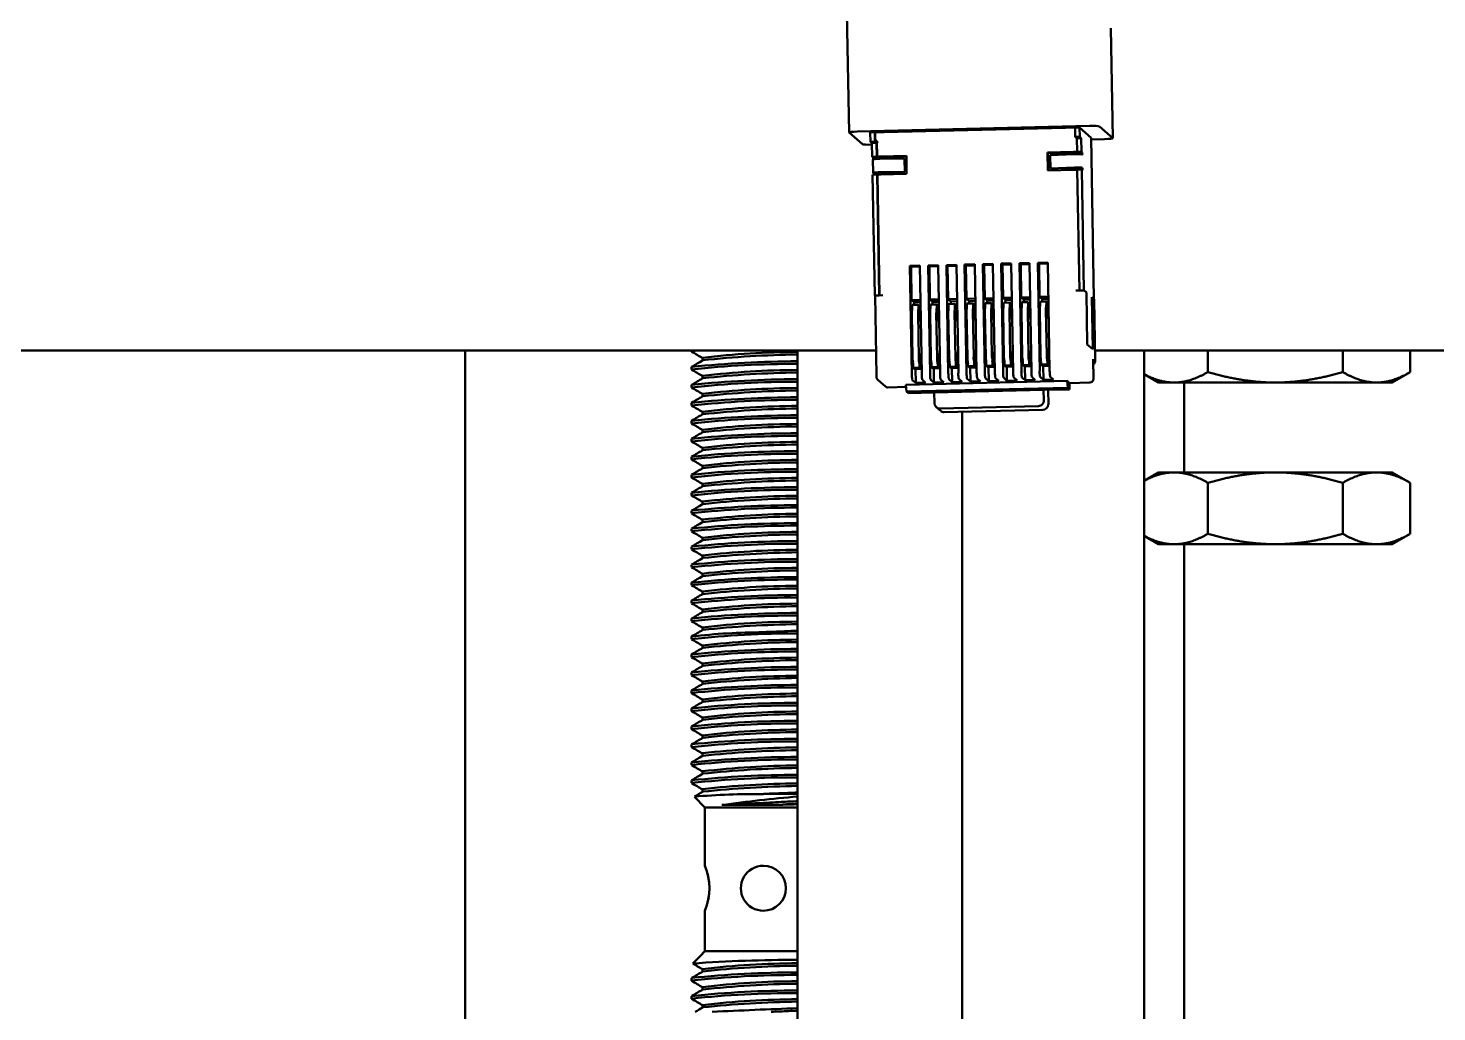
# Model space of a CAD drawing. Header units: millimetres. Extents: x 0 to 420, y 0 to 297.
# Drawn here: x 77.16 to 88.34, y 127.41 to 135.22 of the extents above; entities that cross this region are included whole.
import ezdxf

# ---------------------------------------------------------------- set-up
doc = ezdxf.new("R2010")
doc.units = ezdxf.units.MM
doc.header["$LTSCALE"] = 0.75
doc.layers.add('Visible', color=7, linetype='Continuous', lineweight=50)

msp = doc.modelspace()

# ---------------------------------------------------------------- linework, layer by layer
at = {"layer": 'Visible', "extrusion": (0, 1, 0)}
for p, q in [((83.676, 134.395), (83.616, 137.782)), ((85.771, 134.349), (85.755, 135.223)), ((83.676, 134.394), (83.783, 134.301)), ((85.586, 134.446), (83.741, 134.402)), ((85.506, 134.434), (83.844, 134.393)), ((83.846, 134.321), (83.844, 134.393)), ((83.88, 134.394), (83.881, 134.322)), ((83.882, 134.394), (83.883, 134.347)), ((85.472, 134.361), (85.471, 134.433)), ((85.508, 134.361), (85.506, 134.434)), ((85.598, 134.353), (85.506, 134.434)), ((85.77, 134.349), (85.664, 134.443)), ((83.846, 134.321), (83.881, 134.322)), ((83.858, 134.31), (83.846, 134.321)), ((83.858, 134.31), (83.894, 134.311)), ((83.86, 134.201), (83.858, 134.31)), ((83.894, 134.311), (83.881, 134.322)), ((83.892, 134.328), (83.903, 134.319)), ((83.894, 134.311), (83.896, 134.202)), ((83.896, 134.325), (83.896, 134.325)), ((83.896, 134.325), (83.898, 134.2)), ((85.472, 134.361), (85.485, 134.349)), ((85.508, 134.361), (85.472, 134.361)), ((85.52, 134.35), (85.485, 134.349)), ((85.487, 134.241), (85.485, 134.349)), ((85.508, 134.361), (85.52, 134.35)), ((85.522, 134.242), (85.52, 134.35)), ((85.598, 134.353), (85.62, 133.071)), ((85.598, 134.339), (85.705, 134.342)), ((83.896, 134.202), (83.86, 134.201)), ((83.86, 134.201), (83.867, 134.196)), ((83.865, 134.18), (83.867, 134.073)), ((83.901, 134.197), (83.867, 134.196)), ((83.867, 134.196), (83.867, 134.181)), ((83.896, 134.202), (83.901, 134.198)), ((83.901, 134.198), (83.898, 134.2)), ((84.131, 134.203), (83.901, 134.198)), ((83.901, 134.198), (83.901, 134.184)), ((83.919, 134.185), (84.116, 134.187)), ((84.131, 134.208), (83.924, 134.203)), ((84.116, 134.187), (84.118, 134.08)), ((84.133, 134.066), (84.131, 134.208)), ((85.458, 134.24), (85.252, 134.235)), ((85.252, 134.235), (85.254, 134.093)), ((85.257, 134.231), (85.252, 134.235)), ((85.492, 134.236), (85.257, 134.231)), ((85.257, 134.231), (85.259, 134.093)), ((85.464, 134.222), (85.274, 134.215)), ((85.274, 134.215), (85.275, 134.108)), ((85.487, 134.241), (85.522, 134.242)), ((85.493, 134.235), (85.487, 134.241)), ((85.492, 134.236), (85.489, 134.239)), ((85.492, 134.223), (85.492, 134.236)), ((85.493, 134.235), (85.528, 134.236)), ((85.493, 134.223), (85.493, 134.235)), ((85.528, 134.236), (85.522, 134.242)), ((85.527, 134.22), (85.529, 134.218)), ((85.529, 134.218), (85.528, 134.236)), ((83.863, 134.059), (83.898, 134.06)), ((83.88, 133.1), (83.863, 134.059)), ((83.867, 134.073), (83.869, 134.071)), ((83.903, 134.072), (83.869, 134.071)), ((83.869, 134.071), (83.869, 134.059)), ((83.898, 134.06), (83.915, 133.1)), ((83.901, 134.058), (83.898, 134.06)), ((83.901, 134.058), (83.917, 133.101)), ((83.903, 134.074), (83.903, 134.073)), ((83.903, 134.074), (83.903, 134.059)), ((84.021, 134.076), (83.918, 134.075)), ((84.118, 134.08), (83.921, 134.078)), ((83.927, 134.06), (84.133, 134.066)), ((84.118, 134.08), (84.116, 134.078)), ((85.254, 134.093), (85.461, 134.098)), ((85.275, 134.108), (85.466, 134.115)), ((85.275, 134.108), (85.28, 134.107)), ((85.476, 134.113), (85.376, 134.109)), ((85.489, 134.098), (85.525, 134.099)), ((85.506, 133.139), (85.489, 134.098)), ((85.495, 134.111), (85.493, 134.112)), ((85.494, 134.099), (85.494, 134.112)), ((85.495, 134.111), (85.531, 134.112)), ((85.495, 134.099), (85.495, 134.111)), ((85.525, 134.099), (85.531, 134.094)), ((85.541, 133.14), (85.525, 134.099)), ((85.531, 134.112), (85.529, 134.113)), ((85.531, 134.094), (85.531, 134.112)), ((84.238, 133.336), (84.159, 133.334)), ((84.159, 133.334), (84.168, 133.326)), ((84.159, 133.334), (84.174, 132.473)), ((84.168, 133.326), (84.239, 133.328)), ((84.173, 133.062), (84.169, 133.326)), ((84.238, 133.336), (84.253, 132.475)), ((84.384, 133.34), (84.304, 133.338)), ((84.314, 133.329), (84.304, 133.338)), ((84.319, 132.476), (84.304, 133.338)), ((84.314, 133.329), (84.384, 133.331)), ((84.318, 133.066), (84.314, 133.329)), ((84.384, 133.34), (84.399, 132.478)), ((84.529, 133.343), (84.449, 133.341)), ((84.459, 133.333), (84.449, 133.341)), ((84.464, 132.48), (84.449, 133.341)), ((84.459, 133.333), (84.529, 133.335)), ((84.464, 133.069), (84.459, 133.333)), ((84.529, 133.343), (84.544, 132.482)), ((84.674, 133.347), (84.594, 133.345)), ((84.604, 133.336), (84.594, 133.345)), ((84.609, 132.483), (84.594, 133.345)), ((84.604, 133.336), (84.674, 133.338)), ((84.609, 133.073), (84.604, 133.336)), ((84.674, 133.347), (84.689, 132.485)), ((84.819, 133.35), (84.739, 133.348)), ((84.749, 133.34), (84.739, 133.348)), ((84.754, 132.487), (84.739, 133.348)), ((84.749, 133.34), (84.819, 133.342)), ((84.754, 133.076), (84.749, 133.34)), ((84.819, 133.35), (84.834, 132.489)), ((84.964, 133.354), (84.884, 133.352)), ((84.894, 133.343), (84.884, 133.352)), ((84.899, 132.49), (84.884, 133.352)), ((84.894, 133.343), (84.964, 133.345)), ((84.899, 133.08), (84.894, 133.343)), ((84.964, 133.354), (84.979, 132.492)), ((85.109, 133.357), (85.03, 133.356)), ((85.039, 133.347), (85.03, 133.356)), ((85.045, 132.494), (85.03, 133.356)), ((85.039, 133.347), (85.109, 133.349)), ((85.044, 133.083), (85.04, 133.347)), ((85.109, 133.357), (85.124, 132.496)), ((85.254, 133.361), (85.175, 133.359)), ((85.184, 133.35), (85.175, 133.359)), ((85.19, 132.498), (85.175, 133.359)), ((85.184, 133.35), (85.254, 133.352)), ((85.189, 133.087), (85.185, 133.35)), ((85.269, 132.499), (85.254, 133.361)), ((83.88, 133.1), (83.915, 133.1)), ((83.882, 133.098), (83.88, 133.1)), ((83.882, 133.098), (83.893, 132.464)), ((83.908, 133.1), (83.944, 133.101)), ((84.173, 133.062), (84.243, 133.064)), ((84.173, 133.062), (84.193, 133.045)), ((84.318, 133.066), (84.388, 133.067)), ((84.318, 133.066), (84.339, 133.048)), ((84.389, 133.049), (84.339, 133.048)), ((84.339, 133.048), (84.339, 133.028)), ((84.464, 133.069), (84.533, 133.071)), ((84.464, 133.069), (84.484, 133.052)), ((84.534, 133.053), (84.484, 133.052)), ((84.484, 133.052), (84.484, 133.031)), ((84.609, 133.073), (84.679, 133.074)), ((84.609, 133.073), (84.629, 133.055)), ((84.679, 133.056), (84.629, 133.055)), ((84.629, 133.055), (84.629, 133.035)), ((84.754, 133.076), (84.824, 133.078)), ((84.754, 133.076), (84.774, 133.059)), ((84.824, 133.06), (84.774, 133.059)), ((84.774, 133.059), (84.774, 133.038)), ((84.899, 133.08), (84.969, 133.081)), ((84.899, 133.08), (84.919, 133.062)), ((84.969, 133.063), (84.919, 133.062)), ((84.919, 133.062), (84.919, 133.042)), ((85.044, 133.083), (85.114, 133.085)), ((85.044, 133.083), (85.064, 133.066)), ((85.114, 133.067), (85.064, 133.066)), ((85.064, 133.066), (85.065, 133.045)), ((85.189, 133.087), (85.259, 133.089)), ((85.189, 133.087), (85.209, 133.069)), ((85.193, 133.048), (85.242, 133.05)), ((85.193, 133.048), (85.193, 133.028)), ((85.259, 133.07), (85.209, 133.069)), ((85.209, 133.069), (85.21, 133.049)), ((85.242, 133.05), (85.243, 133.03)), ((85.254, 133.04), (85.242, 133.05)), ((85.477, 133.138), (85.513, 133.139)), ((85.506, 133.139), (85.541, 133.14)), ((85.541, 133.14), (85.561, 133.123)), ((85.544, 133.138), (85.561, 133.123)), ((85.561, 133.123), (85.568, 132.71)), ((85.561, 133.123), (85.568, 132.71)), ((85.612, 132.672), (85.605, 133.085)), ((85.62, 133.071), (85.605, 133.085)), ((85.605, 133.085), (85.622, 133.07)), ((85.612, 132.672), (85.605, 133.085)), ((85.622, 133.07), (85.63, 132.578)), ((84.174, 132.958), (84.18, 132.598)), ((84.176, 132.986), (84.175, 132.975)), ((84.177, 133.024), (84.226, 133.025)), ((84.177, 133.024), (84.177, 133.004)), ((84.243, 133.046), (84.193, 133.045)), ((84.193, 133.045), (84.194, 133.024)), ((84.224, 132.959), (84.23, 132.599)), ((84.226, 132.987), (84.225, 132.977)), ((84.226, 133.025), (84.227, 133.005)), ((84.238, 133.015), (84.226, 133.025)), ((84.24, 132.894), (84.238, 133.015)), ((84.319, 132.961), (84.326, 132.601)), ((84.321, 132.99), (84.32, 132.979)), ((84.322, 133.027), (84.372, 133.028)), ((84.322, 133.027), (84.322, 133.007)), ((84.369, 132.962), (84.375, 132.603)), ((84.371, 132.991), (84.37, 132.98)), ((84.372, 133.028), (84.372, 133.008)), ((84.383, 133.018), (84.372, 133.028)), ((84.385, 132.897), (84.383, 133.018)), ((84.464, 132.965), (84.471, 132.605)), ((84.467, 132.993), (84.465, 132.982)), ((84.467, 133.031), (84.517, 133.032)), ((84.467, 133.031), (84.467, 133.011)), ((84.514, 132.966), (84.52, 132.606)), ((84.516, 132.994), (84.515, 132.984)), ((84.517, 133.032), (84.517, 133.012)), ((84.528, 133.022), (84.517, 133.032)), ((84.53, 132.901), (84.528, 133.022)), ((84.529, 132.935), (84.536, 132.935)), ((84.609, 132.968), (84.616, 132.608)), ((84.612, 132.997), (84.61, 132.986)), ((84.612, 133.034), (84.662, 133.035)), ((84.612, 133.034), (84.612, 133.014)), ((84.659, 132.969), (84.666, 132.61)), ((84.662, 132.998), (84.66, 132.987)), ((84.662, 133.035), (84.662, 133.015)), ((84.673, 133.026), (84.662, 133.035)), ((84.675, 132.905), (84.673, 133.026)), ((84.675, 132.938), (84.681, 132.938)), ((84.757, 133), (84.755, 132.989)), ((84.755, 132.972), (84.761, 132.612)), ((84.757, 133.038), (84.807, 133.039)), ((84.757, 133.038), (84.758, 133.018)), ((84.804, 132.973), (84.811, 132.613)), ((84.807, 133.001), (84.805, 132.991)), ((84.807, 133.039), (84.807, 133.019)), ((84.818, 133.029), (84.807, 133.039)), ((84.82, 132.908), (84.818, 133.029)), ((84.82, 132.942), (84.826, 132.942)), ((84.902, 133.004), (84.9, 132.993)), ((84.9, 132.975), (84.906, 132.615)), ((84.902, 133.041), (84.952, 133.042)), ((84.902, 133.041), (84.903, 133.021)), ((84.952, 133.005), (84.95, 132.994)), ((84.95, 132.976), (84.956, 132.617)), ((84.952, 133.042), (84.952, 133.023)), ((84.963, 133.033), (84.952, 133.042)), ((84.965, 132.912), (84.963, 133.033)), ((84.965, 132.945), (84.971, 132.945)), ((85.047, 133.007), (85.045, 132.996)), ((85.045, 132.979), (85.051, 132.619)), ((85.047, 133.045), (85.097, 133.046)), ((85.047, 133.045), (85.048, 133.025)), ((85.097, 133.008), (85.095, 132.998)), ((85.095, 132.98), (85.101, 132.62)), ((85.097, 133.046), (85.098, 133.026)), ((85.108, 133.036), (85.097, 133.046)), ((85.111, 132.915), (85.108, 133.036)), ((85.11, 132.949), (85.116, 132.949)), ((85.19, 132.982), (85.196, 132.623)), ((85.192, 133.011), (85.191, 133)), ((85.242, 133.012), (85.24, 133.001)), ((85.24, 132.984), (85.246, 132.624)), ((85.256, 132.919), (85.254, 133.04)), ((85.255, 132.952), (85.261, 132.952)), ((84.239, 132.928), (84.246, 132.928)), ((84.246, 132.888), (84.24, 132.894)), ((84.384, 132.931), (84.391, 132.931)), ((84.391, 132.892), (84.385, 132.897)), ((84.536, 132.895), (84.53, 132.901)), ((84.682, 132.899), (84.675, 132.905)), ((84.827, 132.902), (84.82, 132.908)), ((84.972, 132.906), (84.965, 132.912)), ((85.117, 132.909), (85.111, 132.915)), ((85.262, 132.913), (85.256, 132.919)), ((83.89, 132.661), (61.789, 132.661)), ((80.625, 132.661), (80.625, 120.518)), ((82.424, 132.653), (82.424, 132.661)), ((82.512, 132.602), (82.512, 132.583)), ((83.267, 126.881), (83.267, 132.661)), ((84.244, 132.638), (84.251, 132.632)), ((84.246, 132.517), (84.244, 132.638)), ((84.244, 132.629), (84.251, 132.629)), ((84.389, 132.641), (84.396, 132.636)), ((84.392, 132.52), (84.389, 132.641)), ((84.39, 132.632), (84.396, 132.632)), ((84.535, 132.645), (84.541, 132.639)), ((84.537, 132.524), (84.535, 132.645)), ((84.535, 132.636), (84.541, 132.636)), ((84.68, 132.648), (84.686, 132.643)), ((84.682, 132.527), (84.68, 132.648)), ((84.68, 132.639), (84.686, 132.639)), ((84.825, 132.652), (84.831, 132.646)), ((84.827, 132.531), (84.825, 132.652)), ((84.825, 132.643), (84.831, 132.643)), ((84.826, 132.6), (84.832, 132.6)), ((84.97, 132.655), (84.976, 132.65)), ((84.972, 132.534), (84.97, 132.655)), ((84.97, 132.646), (84.976, 132.646)), ((84.971, 132.604), (84.977, 132.604)), ((85.052, 132.6), (85.055, 132.586)), ((85.102, 132.601), (85.104, 132.587)), ((85.115, 132.659), (85.122, 132.653)), ((85.117, 132.538), (85.115, 132.659)), ((85.115, 132.65), (85.122, 132.65)), ((85.116, 132.607), (85.122, 132.607)), ((85.198, 132.603), (85.2, 132.589)), ((85.247, 132.604), (85.249, 132.59)), ((85.26, 132.662), (85.267, 132.657)), ((85.262, 132.541), (85.26, 132.662)), ((85.26, 132.653), (85.267, 132.653)), ((85.261, 132.611), (85.267, 132.611)), ((85.268, 132.601), (85.261, 132.6)), ((85.612, 132.672), (85.568, 132.71)), ((85.568, 132.71), (85.612, 132.672)), ((106.075, 132.661), (85.629, 132.661)), ((86.019, 132.661), (86.019, 119.089)), ((86.526, 132.661), (86.526, 132.49)), ((87.598, 132.661), (87.598, 132.49)), ((88.134, 132.661), (88.134, 132.49)), ((82.424, 132.51), (82.424, 132.531)), ((84.182, 132.579), (84.184, 132.565)), ((84.185, 132.545), (84.185, 132.525)), ((84.185, 132.525), (84.235, 132.526)), ((84.185, 132.525), (84.197, 132.515)), ((84.197, 132.515), (84.246, 132.517)), ((84.203, 132.516), (84.205, 132.404)), ((84.231, 132.58), (84.234, 132.566)), ((84.235, 132.546), (84.235, 132.526)), ((84.235, 132.526), (84.246, 132.517)), ((84.245, 132.586), (84.252, 132.586)), ((84.252, 132.576), (84.245, 132.576)), ((84.327, 132.582), (84.329, 132.568)), ((84.33, 132.549), (84.33, 132.529)), ((84.33, 132.529), (84.38, 132.53)), ((84.33, 132.529), (84.342, 132.519)), ((84.342, 132.519), (84.392, 132.52)), ((84.348, 132.519), (84.35, 132.407)), ((84.377, 132.583), (84.379, 132.569)), ((84.38, 132.55), (84.38, 132.53)), ((84.38, 132.53), (84.392, 132.52)), ((84.39, 132.589), (84.397, 132.59)), ((84.397, 132.579), (84.391, 132.579)), ((84.472, 132.586), (84.474, 132.572)), ((84.475, 132.552), (84.476, 132.532)), ((84.476, 132.532), (84.525, 132.534)), ((84.476, 132.532), (84.487, 132.522)), ((84.487, 132.522), (84.537, 132.524)), ((84.493, 132.523), (84.495, 132.411)), ((84.522, 132.587), (84.524, 132.573)), ((84.525, 132.553), (84.525, 132.534)), ((84.525, 132.534), (84.537, 132.524)), ((84.535, 132.593), (84.542, 132.593)), ((84.542, 132.583), (84.536, 132.583)), ((84.617, 132.589), (84.619, 132.575)), ((84.62, 132.556), (84.621, 132.536)), ((84.621, 132.536), (84.671, 132.537)), ((84.621, 132.536), (84.632, 132.526)), ((84.632, 132.526), (84.682, 132.527)), ((84.638, 132.526), (84.64, 132.414)), ((84.667, 132.59), (84.669, 132.576)), ((84.67, 132.557), (84.671, 132.537)), ((84.671, 132.537), (84.682, 132.527)), ((84.681, 132.596), (84.687, 132.597)), ((84.687, 132.586), (84.681, 132.586)), ((84.762, 132.593), (84.764, 132.579)), ((84.766, 132.559), (84.766, 132.539)), ((84.766, 132.539), (84.816, 132.541)), ((84.766, 132.539), (84.777, 132.529)), ((84.777, 132.529), (84.827, 132.531)), ((84.783, 132.53), (84.785, 132.418)), ((84.812, 132.594), (84.814, 132.58)), ((84.815, 132.561), (84.816, 132.541)), ((84.816, 132.541), (84.827, 132.531)), ((84.832, 132.59), (84.826, 132.59)), ((84.907, 132.596), (84.909, 132.582)), ((84.911, 132.563), (84.911, 132.543)), ((84.911, 132.543), (84.961, 132.544)), ((84.911, 132.543), (84.922, 132.533)), ((84.922, 132.533), (84.972, 132.534)), ((84.928, 132.533), (84.93, 132.421)), ((84.957, 132.597), (84.959, 132.583)), ((84.96, 132.564), (84.961, 132.544)), ((84.961, 132.544), (84.972, 132.534)), ((84.977, 132.594), (84.971, 132.593)), ((85.056, 132.566), (85.056, 132.546)), ((85.056, 132.546), (85.106, 132.548)), ((85.056, 132.546), (85.067, 132.537)), ((85.067, 132.537), (85.117, 132.538)), ((85.073, 132.537), (85.075, 132.425)), ((85.106, 132.568), (85.106, 132.548)), ((85.106, 132.548), (85.117, 132.538)), ((85.122, 132.597), (85.116, 132.597)), ((85.201, 132.57), (85.201, 132.55)), ((85.201, 132.55), (85.251, 132.551)), ((85.201, 132.55), (85.213, 132.54)), ((85.213, 132.54), (85.262, 132.541)), ((85.219, 132.54), (85.221, 132.429)), ((85.251, 132.571), (85.251, 132.551)), ((85.251, 132.551), (85.262, 132.541)), ((85.614, 132.592), (85.617, 132.436)), ((87.99, 132.407), (88.134, 132.49)), ((82.424, 132.368), (82.424, 132.388)), ((82.512, 132.459), (82.512, 132.44)), ((83.904, 132.428), (83.964, 132.375)), ((85.408, 132.42), (84.127, 132.388)), ((84.127, 132.388), (84.132, 132.335)), ((84.205, 132.404), (84.178, 132.427)), ((84.205, 132.404), (84.284, 132.406)), ((84.258, 132.429), (84.284, 132.406)), ((84.35, 132.407), (84.323, 132.43)), ((84.35, 132.407), (84.429, 132.409)), ((84.403, 132.432), (84.429, 132.409)), ((84.495, 132.411), (84.469, 132.434)), ((84.495, 132.411), (84.575, 132.413)), ((84.548, 132.436), (84.575, 132.413)), ((84.64, 132.414), (84.614, 132.437)), ((84.64, 132.414), (84.72, 132.416)), ((84.693, 132.439), (84.72, 132.416)), ((84.785, 132.418), (84.759, 132.441)), ((84.785, 132.418), (84.865, 132.42)), ((84.838, 132.443), (84.865, 132.42)), ((84.93, 132.421), (84.904, 132.444)), ((84.93, 132.421), (85.01, 132.423)), ((84.984, 132.446), (85.01, 132.423)), ((85.075, 132.425), (85.049, 132.448)), ((85.075, 132.425), (85.155, 132.427)), ((85.129, 132.45), (85.155, 132.427)), ((85.221, 132.429), (85.194, 132.452)), ((85.221, 132.429), (85.3, 132.43)), ((85.274, 132.453), (85.3, 132.43)), ((85.426, 132.403), (85.408, 132.42)), ((85.413, 132.366), (85.408, 132.42)), ((85.426, 132.403), (85.589, 132.407)), ((85.426, 132.403), (85.427, 132.353)), ((86.133, 132.407), (86.019, 132.474)), ((86.258, 132.407), (86.133, 132.407)), ((87.062, 132.407), (86.258, 132.407)), ((86.339, 132.407), (86.339, 131.693)), ((87.866, 132.407), (87.062, 132.407)), ((87.99, 132.407), (87.866, 132.407)), ((82.512, 132.317), (82.512, 132.297)), ((83.984, 132.368), (84.129, 132.372)), ((84.132, 132.335), (85.413, 132.366)), ((84.132, 132.335), (84.147, 132.322)), ((84.147, 132.322), (84.353, 132.327)), ((84.353, 132.327), (85.221, 132.348)), ((84.355, 132.243), (84.353, 132.327)), ((85.221, 132.348), (85.427, 132.353)), ((85.221, 132.348), (85.223, 132.264)), ((85.257, 132.349), (85.259, 132.232)), ((85.427, 132.353), (85.413, 132.366)), ((82.424, 132.225), (82.424, 132.245)), ((82.512, 132.174), (82.512, 132.154)), ((84.369, 132.211), (84.404, 132.181)), ((85.181, 132.22), (84.398, 132.201)), ((84.427, 132.172), (85.217, 132.191)), ((84.573, 126.881), (84.573, 132.176)), ((82.424, 132.082), (82.424, 132.102)), ((82.424, 131.939), (82.424, 131.959)), ((82.512, 132.031), (82.512, 132.011)), ((82.424, 131.796), (82.424, 131.817)), ((82.512, 131.888), (82.512, 131.868)), ((82.512, 131.745), (82.512, 131.725)), ((82.424, 131.653), (82.424, 131.674)), ((82.512, 131.602), (82.512, 131.583)), ((86.133, 131.693), (86.019, 131.627)), ((86.258, 131.693), (86.133, 131.693)), ((87.062, 131.693), (86.258, 131.693)), ((86.526, 131.61), (86.526, 131.205)), ((87.866, 131.693), (87.062, 131.693)), ((87.598, 131.61), (87.598, 131.205)), ((87.99, 131.693), (87.866, 131.693)), ((87.99, 131.693), (88.134, 131.61)), ((88.134, 131.61), (88.134, 131.205)), ((82.424, 131.51), (82.424, 131.531)), ((82.424, 131.368), (82.424, 131.388)), ((82.512, 131.459), (82.512, 131.44)), ((82.512, 131.317), (82.512, 131.297)), ((82.424, 131.225), (82.424, 131.245)), ((82.512, 131.174), (82.512, 131.154)), ((86.133, 131.122), (86.019, 131.188)), ((87.99, 131.122), (88.134, 131.205)), ((82.424, 131.082), (82.424, 131.102)), ((86.258, 131.122), (86.133, 131.122)), ((87.062, 131.122), (86.258, 131.122)), ((86.339, 131.122), (86.339, 120.518)), ((87.866, 131.122), (87.062, 131.122)), ((87.99, 131.122), (87.866, 131.122)), ((82.424, 130.939), (82.424, 130.959)), ((82.512, 131.031), (82.512, 131.011)), ((82.424, 130.796), (82.424, 130.817)), ((82.512, 130.888), (82.512, 130.868)), ((82.512, 130.745), (82.512, 130.725)), ((82.424, 130.653), (82.424, 130.674)), ((82.512, 130.602), (82.512, 130.583)), ((82.424, 130.51), (82.424, 130.531)), ((82.424, 130.368), (82.424, 130.388)), ((82.512, 130.459), (82.512, 130.44)), ((82.512, 130.317), (82.512, 130.297)), ((82.424, 130.225), (82.424, 130.245)), ((82.512, 130.174), (82.512, 130.154)), ((82.424, 130.082), (82.424, 130.102)), ((82.512, 130.031), (82.512, 130.011)), ((82.424, 129.939), (82.424, 129.959)), ((82.424, 129.796), (82.424, 129.817)), ((82.512, 129.888), (82.512, 129.868)), ((82.512, 129.745), (82.512, 129.725)), ((82.424, 129.653), (82.424, 129.674)), ((82.512, 129.602), (82.512, 129.583)), ((82.424, 129.51), (82.424, 129.531)), ((82.424, 129.368), (82.424, 129.388)), ((82.512, 129.459), (82.512, 129.44)), ((82.424, 129.225), (82.424, 129.245)), ((82.512, 129.317), (82.512, 129.297)), ((82.512, 129.174), (82.512, 129.154)), ((83.267, 129.138), (82.995, 129.138)), ((82.531, 129.031), (82.447, 129.115)), ((82.531, 129.031), (83.267, 129.031)), ((82.531, 129.031), (82.531, 128.567)), ((83.066, 129.05), (82.665, 129.05)), ((82.531, 128.209), (82.531, 127.888)), ((82.509, 127.865), (82.434, 127.791)), ((82.531, 127.888), (82.512, 127.869)), ((82.512, 127.869), (82.514, 127.869)), ((82.512, 127.869), (82.512, 127.868)), ((82.514, 127.869), (82.514, 127.869)), ((83.267, 127.888), (82.531, 127.888)), ((82.512, 127.745), (82.512, 127.725)), ((82.424, 127.674), (82.424, 127.653)), ((82.512, 127.602), (82.512, 127.583)), ((82.424, 127.531), (82.424, 127.51)), ((82.512, 127.459), (82.512, 127.44))]:
    msp.add_line(p, q, dxfattribs=at)
at = {"layer": 'Visible'}
for centre, radius, start, end in [((83.909, 134.348), 0.0259, 181.5075, 228.616), ((83.939, 134.332), 0.0426, 190.6974, 212.9039), ((85.44, 134.373), 0.0454, 324.0096, 332.8763), ((83.288, 126.126), 6.524, 90.1876, 96.8276), ((83.369, 124.566), 8.064, 90.7308, 96.091), ((83.297, 124.011), 8.565, 90.2009, 95.8476), ((83.219, 125.544), 7.011, 89.6139, 96.5073), ((83.301, 125.773), 6.734, 90.2913, 96.724), ((83.314, 123.576), 8.858, 90.304, 95.7637), ((83.235, 125.126), 7.287, 89.7483, 96.3852), ((83.363, 124.55), 7.937, 90.694, 96.1397), ((83.295, 123.64), 8.65, 90.1868, 95.7775), ((83.245, 124.811), 7.458, 89.8348, 96.3114), ((83.311, 125.474), 6.89, 90.3685, 96.6559), ((83.358, 124.511), 7.833, 90.6704, 96.1885), ((83.319, 125.214), 7.008, 90.4329, 96.6142), ((83.357, 124.439), 7.762, 90.6651, 96.2335), ((83.293, 123.52), 8.627, 90.1741, 95.7798), ((83.234, 124.782), 7.344, 89.7436, 96.3209), ((83.302, 125.27), 6.808, 90.2959, 96.6582), ((83.375, 123.998), 8.061, 90.7685, 96.1306), ((83.29, 123.443), 8.561, 90.159, 95.8078), ((83.23, 124.697), 7.286, 89.7092, 96.3388), ((83.297, 125.206), 6.729, 90.2602, 96.6979), ((83.288, 123.389), 8.473, 90.1463, 95.8541), ((83.226, 124.624), 7.217, 89.6805, 96.3735), ((83.39, 123.621), 8.295, 90.8515, 96.0624), ((83.293, 123.226), 8.493, 90.1757, 95.87), ((83.293, 125.158), 6.634, 90.2271, 96.7562), ((83.371, 123.679), 8.094, 90.7417, 96.082), ((83.225, 124.539), 7.159, 89.6689, 96.4164), ((83.295, 125.002), 6.647, 90.2481, 96.7651), ((83.366, 123.62), 8.009, 90.7142, 96.1109), ((83.31, 122.782), 8.794, 90.2815, 95.7809), ((83.231, 124.323), 7.232, 89.7203, 96.4079), ((83.306, 124.689), 6.818, 90.3328, 96.6864), ((83.359, 123.626), 7.861, 90.6737, 96.1725), ((83.295, 122.785), 8.648, 90.1889, 95.7813), ((83.242, 123.998), 7.415, 89.8124, 96.3273), ((83.293, 122.651), 8.639, 90.1783, 95.7763), ((83.255, 123.654), 7.616, 89.9138, 96.2559), ((83.315, 124.418), 6.946, 90.3981, 96.634), ((83.358, 123.523), 7.821, 90.6735, 96.2002), ((83.291, 122.565), 8.582, 90.1625, 95.7977), ((83.303, 124.388), 6.832, 90.3097, 96.6496), ((83.366, 123.282), 7.919, 90.7207, 96.1787), ((83.233, 123.773), 7.353, 89.7404, 96.3093), ((83.3, 124.305), 6.773, 90.279, 96.6745), ((83.383, 122.873), 8.186, 90.8122, 96.0923), ((83.288, 122.513), 8.491, 90.1468, 95.8421), ((83.23, 123.689), 7.294, 89.7123, 96.3347), ((83.294, 124.26), 6.674, 90.2394, 96.7293), ((83.286, 122.485), 8.376, 90.1356, 95.9093), ((83.228, 123.614), 7.227, 89.6929, 96.3771), ((83.372, 122.819), 8.096, 90.7455, 96.0843), ((83.305, 122.007), 8.712, 90.2526, 95.8038), ((83.229, 123.508), 7.19, 89.6984, 96.4243), ((83.288, 124.261), 6.531, 90.1911, 96.8241), ((83.369, 122.708), 8.064, 90.7309, 96.0908), ((83.301, 123.911), 6.739, 90.2937, 96.7219), ((83.363, 122.692), 7.938, 90.6942, 96.1394), ((83.296, 121.925), 8.651, 90.1939, 95.7842), ((83.242, 123.143), 7.412, 89.8069, 96.3275), ((83.296, 123.81), 6.697, 90.2505, 96.7193), ((83.363, 122.581), 7.906, 90.6964, 96.164), ((82.988, 125.691), 4.731, 89.9148, 96.8523), ((83.252, 122.844), 7.569, 89.8883, 96.2705), ((83.309, 123.51), 6.854, 90.3514, 96.6719), ((83.291, 121.702), 8.588, 90.1658, 95.7973), ((83.234, 122.904), 7.365, 89.7479, 96.3066), ((83.361, 122.515), 7.83, 90.6904, 96.211), ((83.289, 121.595), 8.552, 90.15, 95.8047), ((83.317, 123.258), 6.963, 90.4134, 96.6346), ((83.379, 122.069), 8.133, 90.7933, 96.108), ((83.231, 122.813), 7.313, 89.7203, 96.325), ((83.297, 123.337), 6.74, 90.2625, 96.6889), ((83.395, 121.688), 8.372, 90.8771, 96.0402), ((83.286, 121.523), 8.481, 90.1336, 95.8358), ((83.228, 122.74), 7.244, 89.6961, 96.3643), ((83.293, 123.28), 6.655, 90.2258, 96.7345), ((83.376, 121.751), 8.164, 90.7665, 96.0607), ((83.285, 121.454), 8.408, 90.1261, 95.8783), ((83.224, 122.739), 7.101, 89.6558, 96.463), ((83.298, 121.122), 8.597, 90.2124, 95.8376), ((83.238, 122.339), 7.359, 89.7815, 96.3519), ((83.283, 123.332), 6.46, 90.1498, 96.8557), ((83.371, 121.692), 8.081, 90.7394, 96.0884), ((83.3, 122.932), 6.717, 90.2831, 96.7317), ((83.364, 121.693), 7.937, 90.7011, 96.1472), ((83.295, 120.944), 8.632, 90.1921, 95.7947), ((83.249, 122.032), 7.523, 89.8644, 96.285), ((83.31, 122.631), 6.876, 90.3616, 96.6616), ((83.363, 121.591), 7.895, 90.7003, 96.1749), ((83.295, 120.782), 8.65, 90.1863, 95.7769), ((83.236, 122.027), 7.385, 89.7602, 96.3006), ((83.319, 122.366), 6.998, 90.4272, 96.6174), ((83.293, 120.665), 8.625, 90.1734, 95.7806), ((83.232, 121.938), 7.331, 89.7286, 96.3171), ((83.371, 121.345), 8, 90.749, 96.1524), ((82.955, 123.015), 6.122, 89.6176, 94.7596), ((83.302, 122.407), 6.814, 90.2988, 96.656), ((83.388, 120.937), 8.265, 90.8401, 96.0698), ((84.473, 115.64), 13.531, 95.1136, 97.6788), ((81.421, 128.145), 1.188, 20.2473, 20.808), ((82.1, 128.388), 0.466, 337.4859, 22.5136), ((82.995, 128.388), 0.179, 89.9995, 270.0096), ((82.995, 128.388), 0.179, 270.0083, 90.0008), ((82.138, 128.388), 0.429, 357.8077, 0.8429), ((83.262, 116.023), 11.796, 89.976, 94.0249), ((83.293, 121.124), 6.668, 90.2308, 96.727), ((83.285, 119.281), 8.438, 90.1269, 95.8587), ((83.246, 120.219), 7.48, 89.846, 96.3041), ((83.363, 119.877), 7.896, 90.7008, 96.1753), ((83.289, 119.145), 8.431, 90.1539, 95.8898), ((83.283, 121.192), 6.457, 90.1499, 96.8581), ((83.372, 119.622), 8.008, 90.752, 96.1494), ((83.234, 120.188), 7.367, 89.7495, 96.3062), ((83.298, 120.818), 6.688, 90.2687, 96.7453), ((83.388, 119.216), 8.272, 90.8424, 96.0679), ((85.812, 60.004), 67.479, 92.16152, 92.73839)]:
    msp.add_arc(centre, radius, start, end, dxfattribs=at)
at = {"layer": 'Visible', "extrusion": (-2e-16, 0, -1)}
msp.add_arc((-85.602, 132.577), 0.0286, 178.9976, 243.1887, dxfattribs=at)
at = {"layer": 'Visible'}
for centre, major_axis, ratio, start_param, end_param in [((83.747, 134.396), (0.0714, 0.0012), 0.0786, 1.657196, 3.227992), ((85.592, 134.441), (0.0714, 0.0012), 0.0786, 0.086399, 1.657196), ((83.854, 134.303), (0.0714, 0.0012), 0.0786, 3.227992, 4.780135), ((85.699, 134.347), (0.0714, 0.0012), 0.0786, -1.484397, 0.086399), ((85.477, 134.219), (0.05, 0.0009), 0.0786, 0.086399, 1.831729), ((83.929, 134.058), (0.0286, 0.0005), 0.0786, 1.657196, 3.141593), ((85.463, 134.096), (0.0286, 0.0005), 0.0786, 0.427566, 1.657196), ((85.479, 134.112), (0.05, 0.0009), 0.0786, 0.086399, 1.831729), ((84.176, 132.956), (-0.0005, 0.0214), 0.086025, 0.444624, 1.491821), ((84.321, 132.96), (-0.0005, 0.0214), 0.086025, 0.444624, 1.491821), ((84.466, 132.963), (-0.0005, 0.0214), 0.086025, 0.444624, 1.491821), ((84.611, 132.967), (-0.0005, 0.0214), 0.086025, 0.444624, 1.491821), ((84.756, 132.97), (-0.0005, 0.0214), 0.086025, 0.444624, 1.491821), ((84.902, 132.974), (-0.0005, 0.0214), 0.086025, 0.444624, 1.491821), ((85.047, 132.977), (-0.0005, 0.0214), 0.086025, 0.444624, 1.491821), ((85.192, 132.981), (-0.0005, 0.0214), 0.086025, 0.444624, 1.491821), ((84.232, 132.597), (-0.0005, 0.0214), 0.086025, 1.491821, 2.539019), ((84.327, 132.6), (-0.0005, 0.0214), 0.086025, 1.491821, 2.539019), ((84.377, 132.601), (-0.0005, 0.0214), 0.086025, 1.491821, 2.539019), ((84.473, 132.603), (-0.0005, 0.0214), 0.086025, 1.491821, 2.539019), ((84.618, 132.607), (-0.0005, 0.0214), 0.086025, 1.491821, 2.539019), ((84.667, 132.608), (-0.0005, 0.0214), 0.086025, 1.491821, 2.539019), ((84.763, 132.61), (-0.0005, 0.0214), 0.086025, 1.491821, 2.539019), ((84.813, 132.612), (-0.0005, 0.0214), 0.086025, 1.491821, 2.539019), ((84.908, 132.614), (-0.0005, 0.0214), 0.086025, 1.491821, 2.539019), ((85.053, 132.617), (-0.0005, 0.0214), 0.086025, 1.491821, 2.539019), ((85.103, 132.619), (-0.0005, 0.0214), 0.086025, 1.491821, 2.539019), ((85.198, 132.621), (-0.0005, 0.0214), 0.086025, 1.491821, 2.539019), ((85.248, 132.622), (-0.0005, 0.0214), 0.086025, 1.491821, 2.539019), ((84.182, 132.596), (-0.0005, 0.0214), 0.086025, 1.491821, 2.539019), ((84.838, 132.486), (-0.001, 0.0428), 0.086025, 1.491821, 3.062618), ((84.983, 132.489), (-0.001, 0.0428), 0.086025, 1.491821, 3.062618), ((85.128, 132.493), (-0.001, 0.0428), 0.086025, 1.491821, 3.062618), ((85.273, 132.496), (-0.001, 0.0428), 0.086025, 1.491821, 3.062618), ((83.983, 132.396), (0.0188, 0.0215), 0.993188, 3.141593, 3.88192), ((84.257, 132.472), (-0.001, 0.0428), 0.086025, 1.491821, 3.062618), ((84.402, 132.475), (-0.001, 0.0428), 0.086025, 1.491821, 3.062618), ((84.547, 132.479), (-0.001, 0.0428), 0.086025, 1.491821, 3.062618), ((84.693, 132.482), (-0.001, 0.0428), 0.086025, 1.491821, 3.062618), ((85.588, 132.435), (0.0188, 0.0215), 0.993188, 3.88192, 5.452717), ((85.212, 132.234), (-0.0442, 0.016), 0.898196, 1.901473, 3.472269)]:
    msp.add_ellipse(centre, major_axis=major_axis, ratio=ratio, start_param=start_param, end_param=end_param, dxfattribs=at)
at = {"layer": 'Visible', "extrusion": (-2e-16, 0, -1)}
for centre, major_axis, ratio, start_param, end_param in [((83.915, 134.181), (0.05, 0.0009), 0.0786, 3.141593, 4.800522), ((83.927, 134.201), (0.0286, 0.0005), 0.0786, 3.055193, 4.62599), ((85.461, 134.238), (0.0286, 0.0005), 0.0786, 4.62599, 6.196786), ((83.917, 134.074), (0.05, 0.0009), 0.0786, 3.055193, 4.800522), ((83.917, 134.074), (0.0143, 0.0002), 0.0786, 3.055193, 4.800522), ((85.479, 134.112), (0.0143, 0.0002), 0.0786, 4.451457, 6.196786), ((83.911, 133.098), (0.0286, 0.0005), 0.0786, 3.141593, 4.62599), ((85.515, 133.137), (0.0286, 0.0005), 0.0786, 4.62599, 6.196786), ((84.175, 133.005), (-0.0005, 0.0214), 0.086025, 1.649771, 2.696969), ((84.226, 132.957), (-0.0005, 0.0214), 0.086025, -1.491821, -0.444624), ((84.225, 133.007), (-0.0005, 0.0214), 0.086025, 1.649771, 2.696969), ((84.32, 133.009), (-0.0005, 0.0214), 0.086025, 1.649771, 2.696969), ((84.371, 132.961), (-0.0005, 0.0214), 0.086025, -1.491821, -0.444624), ((84.37, 133.01), (-0.0005, 0.0214), 0.086025, 1.649771, 2.696969), ((84.465, 133.012), (-0.0005, 0.0214), 0.086025, 1.649771, 2.696969), ((84.516, 132.964), (-0.0005, 0.0214), 0.086025, -1.491821, -0.444624), ((84.515, 133.014), (-0.0005, 0.0214), 0.086025, 1.649771, 2.696969), ((84.61, 133.016), (-0.0005, 0.0214), 0.086025, 1.649771, 2.696969), ((84.661, 132.968), (-0.0005, 0.0214), 0.086025, -1.491821, -0.444624), ((84.66, 133.017), (-0.0005, 0.0214), 0.086025, 1.649771, 2.696969), ((84.756, 133.019), (-0.0005, 0.0214), 0.086025, 1.649771, 2.696969), ((84.806, 132.971), (-0.0005, 0.0214), 0.086025, -1.491821, -0.444624), ((84.805, 133.021), (-0.0005, 0.0214), 0.086025, 1.649771, 2.696969), ((84.901, 133.023), (-0.0005, 0.0214), 0.086025, 1.649771, 2.696969), ((84.951, 132.975), (-0.0005, 0.0214), 0.086025, -1.491821, -0.444624), ((84.951, 133.024), (-0.0005, 0.0214), 0.086025, 1.649771, 2.696969), ((85.046, 133.026), (-0.0005, 0.0214), 0.086025, 1.649771, 2.696969), ((85.097, 132.978), (-0.0005, 0.0214), 0.086025, -1.491821, -0.444624), ((85.096, 133.028), (-0.0005, 0.0214), 0.086025, 1.649771, 2.696969), ((85.191, 133.03), (-0.0005, 0.0214), 0.086025, 1.649771, 2.696969), ((85.242, 132.982), (-0.0005, 0.0214), 0.086025, -1.491821, -0.444624), ((85.241, 133.031), (-0.0005, 0.0214), 0.086025, 1.649771, 2.696969), ((84.522, 132.604), (-0.0005, 0.0214), 0.086025, 3.744166, 4.791364), ((84.958, 132.615), (-0.0005, 0.0214), 0.086025, 3.744166, 4.791364), ((84.183, 132.547), (-0.0005, 0.0214), 0.086025, 0.602574, 1.649771), ((84.233, 132.548), (-0.0005, 0.0214), 0.086025, 0.602574, 1.649771), ((84.328, 132.55), (-0.0005, 0.0214), 0.086025, 0.602574, 1.649771), ((84.378, 132.552), (-0.0005, 0.0214), 0.086025, 0.602574, 1.649771), ((84.473, 132.554), (-0.0005, 0.0214), 0.086025, 0.602574, 1.649771), ((84.523, 132.555), (-0.0005, 0.0214), 0.086025, 0.602574, 1.649771), ((84.619, 132.557), (-0.0005, 0.0214), 0.086025, 0.602574, 1.649771), ((84.668, 132.559), (-0.0005, 0.0214), 0.086025, 0.602574, 1.649771), ((84.758, 132.484), (-0.001, 0.0428), 0.086025, 3.220567, 4.791364), ((84.764, 132.561), (-0.0005, 0.0214), 0.086025, 0.602574, 1.649771), ((84.813, 132.562), (-0.0005, 0.0214), 0.086025, 0.602574, 1.649771), ((84.903, 132.487), (-0.001, 0.0428), 0.086025, 3.220567, 4.791364), ((84.909, 132.565), (-0.0005, 0.0214), 0.086025, 0.602574, 1.649771), ((84.959, 132.566), (-0.0005, 0.0214), 0.086025, 0.602574, 1.649771), ((85.048, 132.491), (-0.001, 0.0428), 0.086025, 3.220567, 4.791364), ((85.054, 132.568), (-0.0005, 0.0214), 0.086025, 0.602574, 1.649771), ((85.104, 132.569), (-0.0005, 0.0214), 0.086025, 0.602574, 1.649771), ((85.193, 132.494), (-0.001, 0.0428), 0.086025, 3.220567, 4.791364), ((85.199, 132.572), (-0.0005, 0.0214), 0.086025, 0.602574, 1.649771), ((85.249, 132.573), (-0.0005, 0.0214), 0.086025, 0.602574, 1.649771), ((84.178, 132.47), (-0.001, 0.0428), 0.086025, 3.220567, 4.791364), ((84.323, 132.473), (-0.001, 0.0428), 0.086025, 3.220567, 4.791364), ((84.468, 132.477), (-0.001, 0.0428), 0.086025, 3.220567, 4.791364), ((84.613, 132.48), (-0.001, 0.0428), 0.086025, 3.220567, 4.791364), ((85.18, 132.263), (0.0282, 0.0322), 0.993188, 0.830468, 2.401265), ((84.397, 132.244), (0.0282, 0.0322), 0.993188, 2.401265, 3.972061), ((84.43, 132.215), (0.0148, 0.0409), 0.880181, 2.731941, 3.472269)]:
    msp.add_ellipse(centre, major_axis=major_axis, ratio=ratio, start_param=start_param, end_param=end_param, dxfattribs=at)
at = {"layer": 'Visible'}
for points in [[(83.897, 134.325), (83.897, 134.325), (83.897, 134.325), (83.897, 134.325)], [(82.512, 132.601), (82.483, 132.618), (82.454, 132.635), (82.425, 132.652)], [(82.425, 132.532), (82.455, 132.549), (82.484, 132.566), (82.514, 132.583)], [(82.512, 132.459), (82.483, 132.475), (82.454, 132.492), (82.425, 132.509)], [(82.425, 132.389), (82.455, 132.406), (82.484, 132.423), (82.514, 132.441)], [(82.512, 132.316), (82.483, 132.333), (82.454, 132.349), (82.425, 132.366)], [(82.425, 132.246), (82.455, 132.264), (82.484, 132.281), (82.514, 132.298)], [(82.512, 132.173), (82.483, 132.19), (82.454, 132.207), (82.425, 132.223)], [(82.425, 132.104), (82.455, 132.121), (82.484, 132.138), (82.514, 132.155)], [(82.512, 132.03), (82.483, 132.047), (82.454, 132.064), (82.425, 132.08)], [(82.425, 131.961), (82.455, 131.978), (82.484, 131.995), (82.514, 132.012)], [(82.512, 131.887), (82.483, 131.904), (82.454, 131.921), (82.425, 131.938)], [(82.425, 131.818), (82.455, 131.835), (82.484, 131.852), (82.514, 131.869)], [(82.512, 131.744), (82.483, 131.761), (82.454, 131.778), (82.425, 131.795)], [(82.425, 131.675), (82.455, 131.692), (82.484, 131.709), (82.514, 131.726)], [(82.512, 131.601), (82.483, 131.618), (82.454, 131.635), (82.425, 131.652)], [(82.425, 131.532), (82.455, 131.549), (82.484, 131.566), (82.514, 131.583)], [(82.512, 131.459), (82.483, 131.475), (82.454, 131.492), (82.425, 131.509)], [(82.425, 131.389), (82.455, 131.406), (82.484, 131.423), (82.514, 131.441)], [(82.512, 131.316), (82.483, 131.333), (82.454, 131.349), (82.425, 131.366)], [(82.425, 131.246), (82.455, 131.264), (82.484, 131.281), (82.514, 131.298)], [(82.512, 131.173), (82.483, 131.19), (82.454, 131.207), (82.425, 131.223)], [(82.425, 131.104), (82.455, 131.121), (82.484, 131.138), (82.514, 131.155)], [(82.512, 131.03), (82.483, 131.047), (82.454, 131.064), (82.425, 131.08)], [(82.425, 130.961), (82.455, 130.978), (82.484, 130.995), (82.514, 131.012)], [(82.512, 130.887), (82.483, 130.904), (82.454, 130.921), (82.425, 130.938)], [(82.425, 130.818), (82.455, 130.835), (82.484, 130.852), (82.514, 130.869)], [(82.512, 130.744), (82.483, 130.761), (82.454, 130.778), (82.425, 130.795)], [(82.425, 130.675), (82.455, 130.692), (82.484, 130.709), (82.514, 130.726)], [(82.512, 130.601), (82.483, 130.618), (82.454, 130.635), (82.425, 130.652)], [(82.425, 130.532), (82.455, 130.549), (82.484, 130.566), (82.514, 130.583)], [(82.512, 130.459), (82.483, 130.475), (82.454, 130.492), (82.425, 130.509)], [(82.425, 130.389), (82.455, 130.406), (82.484, 130.423), (82.514, 130.441)], [(82.512, 130.316), (82.483, 130.333), (82.454, 130.349), (82.425, 130.366)], [(82.425, 130.246), (82.455, 130.264), (82.484, 130.281), (82.514, 130.298)], [(82.512, 130.173), (82.483, 130.19), (82.454, 130.207), (82.425, 130.223)], [(82.425, 130.104), (82.455, 130.121), (82.484, 130.138), (82.514, 130.155)], [(82.512, 130.03), (82.483, 130.047), (82.454, 130.064), (82.425, 130.08)], [(82.425, 129.961), (82.455, 129.978), (82.484, 129.995), (82.514, 130.012)], [(82.512, 129.887), (82.483, 129.904), (82.454, 129.921), (82.425, 129.938)], [(82.425, 129.818), (82.455, 129.835), (82.484, 129.852), (82.514, 129.869)], [(82.512, 129.744), (82.483, 129.761), (82.454, 129.778), (82.425, 129.795)], [(82.425, 129.675), (82.455, 129.692), (82.484, 129.709), (82.514, 129.726)], [(82.512, 129.601), (82.483, 129.618), (82.454, 129.635), (82.425, 129.652)], [(82.425, 129.532), (82.455, 129.549), (82.484, 129.566), (82.514, 129.583)], [(82.512, 129.459), (82.483, 129.475), (82.454, 129.492), (82.425, 129.509)], [(82.425, 129.389), (82.455, 129.406), (82.484, 129.423), (82.514, 129.441)], [(82.512, 129.316), (82.483, 129.333), (82.454, 129.349), (82.425, 129.366)], [(82.425, 129.246), (82.455, 129.264), (82.484, 129.281), (82.514, 129.298)], [(82.512, 129.173), (82.483, 129.19), (82.454, 129.207), (82.425, 129.223)], [(82.447, 129.116), (82.469, 129.129), (82.492, 129.142), (82.514, 129.155)], [(82.545, 128.527), (82.543, 128.535), (82.54, 128.541), (82.539, 128.546)], [(82.556, 128.484), (82.555, 128.492), (82.553, 128.499), (82.551, 128.506)], [(82.565, 128.43), (82.564, 128.436), (82.564, 128.442), (82.563, 128.448)], [(82.544, 128.245), (82.546, 128.251), (82.548, 128.259), (82.55, 128.266)], [(82.557, 128.293), (82.558, 128.3), (82.559, 128.307), (82.561, 128.314)], [(82.531, 128.209), (82.531, 128.209), (82.531, 128.209), (82.531, 128.209)], [(82.512, 127.744), (82.486, 127.759), (82.46, 127.775), (82.434, 127.79)], [(82.509, 127.865), (82.51, 127.867), (82.512, 127.868), (82.514, 127.869)], [(82.425, 127.675), (82.455, 127.692), (82.484, 127.709), (82.514, 127.726)], [(82.512, 127.601), (82.483, 127.618), (82.454, 127.635), (82.425, 127.652)], [(82.425, 127.532), (82.455, 127.549), (82.484, 127.566), (82.514, 127.583)], [(82.512, 127.459), (82.483, 127.475), (82.454, 127.492), (82.425, 127.509)], [(82.454, 127.406), (82.474, 127.417), (82.494, 127.429), (82.514, 127.441)]]:
    msp.add_open_spline(points, degree=3, dxfattribs=at)
for points, knots in [([(82.425, 132.652), (82.421, 132.654), (82.428, 132.657), (82.449, 132.66), (82.452, 132.66), (82.456, 132.661)], [62.0360813, 62.0360813, 62.0360813, 62.0360813, 62.1743544, 62.1743544, 62.1960337, 62.1960337, 62.1960337, 62.1960337]), ([(83.904, 132.428), (83.902, 132.43), (83.9, 132.432), (83.898, 132.436), (83.897, 132.437), (83.896, 132.441), (83.895, 132.443), (83.894, 132.447), (83.894, 132.449), (83.894, 132.452), (83.893, 132.454), (83.893, 132.457), (83.893, 132.458), (83.893, 132.461), (83.893, 132.462), (83.893, 132.464)], [0, 0, 0, 0, 0.0065298, 0.0065298, 0.00960168, 0.00960168, 0.01500826, 0.01500826, 0.01951602, 0.01951602, 0.02338295, 0.02338295, 0.02638707, 0.02638707, 0.02953725, 0.02953725, 0.02953725, 0.02953725]), ([(83.267, 130.435), (83.233, 130.434), (83.198, 130.432), (83.108, 130.428), (83.052, 130.426), (82.995, 130.424)], [76.8028829, 76.8028829, 76.8028829, 76.8028829, 76.8824983, 76.8824983, 77.0011908, 77.0011908, 77.0011908, 77.0011908]), ([(83.267, 129.149), (83.242, 129.148), (83.216, 129.147), (83.127, 129.143), (83.061, 129.141), (82.995, 129.138)], [22.4872254, 22.4872254, 22.4872254, 22.4872254, 22.5466968, 22.5466968, 22.6851935, 22.6851935, 22.6851935, 22.6851935]), ([(83.267, 129.08), (83.227, 129.078), (83.183, 129.076), (83.076, 129.071), (83.012, 129.067), (82.895, 129.062), (82.843, 129.059), (82.746, 129.054), (82.703, 129.052), (82.665, 129.05)], [-0.4584915, -0.4584915, -0.4584915, -0.4584915, -0.3575523, -0.3575523, -0.2229165, -0.2229165, -0.1099165, -0.1099165, 0, 0, 0, 0]), ([(83.066, 129.05), (83.104, 129.051), (83.142, 129.053), (83.209, 129.057), (83.239, 129.058), (83.267, 129.06)], [-65.2646556, -65.2646556, -65.2646556, -65.2646556, -65.1837992, -65.1837992, -65.1135323, -65.1135323, -65.1135323, -65.1135323]), ([(83.066, 129.05), (83.122, 129.051), (83.177, 129.053), (83.24, 129.055), (83.253, 129.055), (83.267, 129.056)], [-2.7439506, -2.7439506, -2.7439506, -2.7439506, -2.4714699, -2.4714699, -2.4048379, -2.4048379, -2.4048379, -2.4048379]), ([(82.534, 128.216), (82.535, 128.219), (82.537, 128.224), (82.539, 128.23), (82.539, 128.231), (82.539, 128.231)], [0.03411536, 0.03411536, 0.03411536, 0.03411536, 0.060585, 0.060585, 0.06281654, 0.06281654, 0.06281654, 0.06281654]), ([(83.057, 127.406), (83.104, 127.408), (83.15, 127.41), (83.219, 127.413), (83.243, 127.414), (83.267, 127.415)], [0.000001, 0.000001, 0.000001, 0.000001, 0.0990096, 0.0990096, 0.1550659, 0.1550659, 0.1550659, 0.1550659])]:
    msp.add_open_spline(points, degree=3, knots=knots, dxfattribs=at)
for points, weights in [([(86.258, 132.407), (86.382, 132.407), (86.526, 132.49)], [1.66617338753, 1.66617338753, 1.5465475205]), ([(86.526, 132.49), (86.813, 132.407), (87.062, 132.407)], [1.5465475205, 1.66617338753, 1.66617338753]), ([(87.062, 132.407), (87.311, 132.407), (87.598, 132.49)], [1.66617338753, 1.66617338753, 1.5465475205]), ([(87.598, 132.49), (87.742, 132.407), (87.866, 132.407)], [1.5465475205, 1.66617338753, 1.66617338753]), ([(87.866, 132.407), (87.99, 132.407), (88.134, 132.49)], [1.66617338753, 1.66617338753, 1.5465475205]), ([(86.019, 132.474), (86.145, 132.407), (86.258, 132.407)], [1.56836175655, 1.66617338753, 1.66617338753]), ([(86.019, 131.626), (86.145, 131.693), (86.258, 131.693)], [1.56836175655, 1.66617338753, 1.66617338753]), ([(86.258, 131.693), (86.382, 131.693), (86.526, 131.61)], [1.66617338753, 1.66617338753, 1.5465475205]), ([(86.526, 131.61), (86.813, 131.693), (87.062, 131.693)], [1.5465475205, 1.66617338753, 1.66617338753]), ([(87.062, 131.693), (87.311, 131.693), (87.598, 131.61)], [1.66617338753, 1.66617338753, 1.5465475205]), ([(87.598, 131.61), (87.742, 131.693), (87.866, 131.693)], [1.5465475205, 1.66617338753, 1.66617338753]), ([(87.866, 131.693), (87.99, 131.693), (88.134, 131.61)], [1.66617338753, 1.66617338753, 1.5465475205]), ([(86.019, 131.189), (86.145, 131.122), (86.258, 131.122)], [1.56836175655, 1.66617338753, 1.66617338753]), ([(86.258, 131.122), (86.382, 131.122), (86.526, 131.205)], [1.66617338753, 1.66617338753, 1.5465475205]), ([(86.526, 131.205), (86.813, 131.122), (87.062, 131.122)], [1.5465475205, 1.66617338753, 1.66617338753]), ([(87.062, 131.122), (87.311, 131.122), (87.598, 131.205)], [1.66617338753, 1.66617338753, 1.5465475205]), ([(87.598, 131.205), (87.742, 131.122), (87.866, 131.122)], [1.5465475205, 1.66617338753, 1.66617338753]), ([(87.866, 131.122), (87.99, 131.122), (88.134, 131.205)], [1.66617338753, 1.66617338753, 1.5465475205])]:
    msp.add_rational_spline(points, weights, degree=2, dxfattribs=at)

doc.saveas('drawing.dxf')
